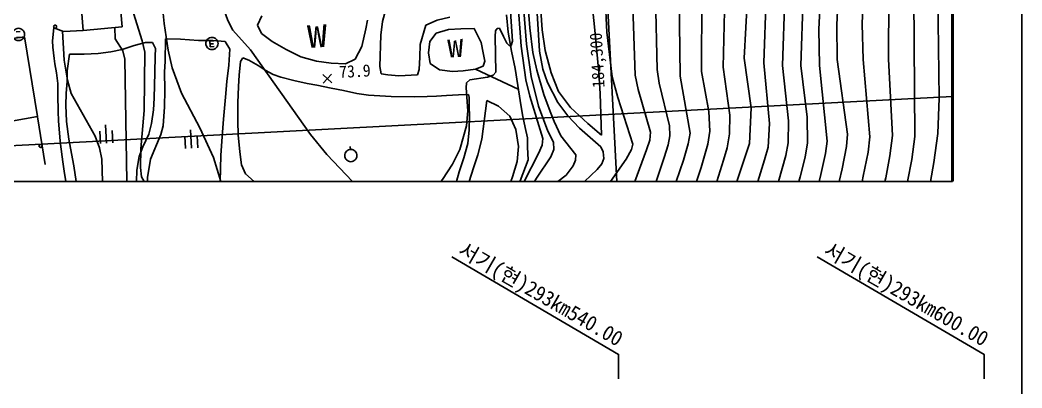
# Model space of a CAD drawing. Header units: millimetres. Extents: x 9574 to 10370, y 1103 to 1809.
# Drawn here: x 10205.5 to 10369.9, y 1363.4 to 1423.7 of the extents above; entities that cross this region are included whole.
import ezdxf
from ezdxf.enums import TextEntityAlignment as Align
from ezdxf.xclip import XClip

# ---------------------------------------------------------------- set-up
doc = ezdxf.new("R2010")
doc.units = ezdxf.units.MM
doc.header["$LTSCALE"] = 10
doc.header["$MEASUREMENT"] = 0
doc.header["$XCLIPFRAME"] = 2
doc.linetypes.add('A-CENTR01', pattern=[2, 1.25, -0.25, 0.25, -0.25])
for name, color, linetype in [('TN-MACL', 6, 'A-CENTR01'), ('TZ-BASE', 253, 'Continuous'), ('TZ-LEAL', 1, 'Continuous'), ('TZ-LEAT', 3, 'Continuous')]:
    doc.layers.add(name, color=color, linetype=linetype)
doc.layers.add('TX-PAPR', color=2, linetype='Continuous', plot=False)
doc.styles.add('HANA', font='GulimChe.ttf')
doc.styles.add('굴림체', font='GulimChe.ttf')

# ---------------------------------------------------------------- blocks, each defined once
blk = doc.blocks.new('JD-SDKSDK43SA')
at = {"layer": 'TZ-BASE'}
for p, q in [((652.15, -213.42), (624.7, 312.24)), ((563.75, -49.65, 80.05), (561.76, -27.6, 80.05)), ((643.28, -50.56, 79), (642.28, -27.66, 79)), ((669.03, -55.56, 86), (669.97, -31.03, 86)), ((672.11, -55.98, 87), (672.98, -30.24, 87)), ((675.15, -56.01, 88), (675.99, -29.89, 88)), ((685.22, -49.2, 91), (685.84, -29.97, 91)), ((689.49, -54.95, 92), (689.68, -30.04, 92)), ((693.85, -67.64, 93), (693.53, -30.47, 93)), ((678.1, -50.02, 89), (678.87, -32.36, 89)), ((681.04, -49.35, 90), (681.84, -32.17, 90)), ((662.39, -56.26, 84), (662.91, -33.46, 84)), ((556.22, -36.12, 80.05), (557.32, -50.28, 80.05)), ((658.85, -56.98, 83), (658.94, -35.57, 83)), ((651.53, -56.63, 81), (651.15, -37.61, 81)), ((655.33, -57.74, 82), (655.05, -37.67, 82)), ((697.83, -61.35, 94), (697.53, -36.31, 94)), ((647.92, -57.56, 80), (647.33, -38.96, 80)), ((665.83, -54.82, 85), (666.69, -39.14, 85)), ((569.94, -41.98, 75), (570.63, -49.11, 75)), ((564.57, -44, 76), (567.01, -51.98, 76)), ((627.82, -52.03, 74), (627.22, -43.77, 74)), ((629.25, -52.85, 75), (628.54, -43.27, 75)), ((606.48, -48.8, 73.15), (607.28, -45.75, 73.15)), ((630.65, -49.81, 77), (630.34, -45.68, 77)), ((632.22, -53.66, 78), (631.65, -44.46, 78)), ((580.38, -46.62, 74), (581.06, -48.63, 74)), ((627.12, -50.52, 68.89), (626.83, -47.67, 68.89)), ((630.08, -52.51, 76), (629.66, -47.06, 76)), ((632.65, -50.16, 78.26), (632.4, -46.15, 78.26)), ((640.96, -46.51, 78.26), (641.4, -50.73, 78.26)), ((570.63, -49.11, 75), (571.31, -53.49, 75)), ((581.06, -48.63, 74), (581.9, -50.2, 74)), ((585.97, -49.4, 72.2), (586.68, -47.85, 72.2)), ((604, -48.54, 72.2), (603.72, -49.99, 72.2)), ((606.22, -51.02, 73.15), (606.48, -48.8, 73.15)), ((615.44, -48.55, 73.15), (613.59, -49.37, 73.15)), ((617.51, -48.08, 73.15), (615.44, -48.55, 73.15)), ((685.38, -55.01, 91), (685.22, -49.2, 91)), ((547.02, -50.44, 78.61), (546.36, -50.47, 78.61)), ((552.33, -51.93, 79.7), (552.54, -49.81, 79.7)), ((554.1, -50.44, 80.05), (552.54, -49.81, 80.05)), ((553.97, -50.39, 78), (554.23, -55.15, 78)), ((557.32, -50.28, 80.05), (554.1, -50.44, 80.05)), ((557.32, -50.28, 80.05), (563.75, -49.65, 80.05)), ((562.55, -49.76, 77), (562.6, -51.61, 77)), ((581.9, -50.2, 74), (584.82, -53.41, 74)), ((586.63, -50.73, 72.2), (585.97, -49.4, 72.2)), ((588.38, -52.07, 72.2), (586.63, -50.73, 72.2)), ((603.72, -49.99, 72.2), (603.08, -52.87, 72.2)), ((613.59, -49.37, 73.15), (612.66, -52.55, 73.15)), ((615.26, -50.72, 72.63), (614.22, -52.06, 72.63)), ((617.28, -50.11, 72.63), (615.26, -50.72, 72.63)), ((619.3, -49.99, 72.63), (617.28, -50.11, 72.63)), ((621.54, -49.94, 72.63), (619.3, -49.99, 72.63)), ((622.65, -52.21, 72.63), (621.54, -49.94, 72.63)), ((624.95, -51.27, 74), (625.03, -50.34, 74)), ((625.03, -50.34, 74), (625.31, -49.92, 74)), ((625.31, -49.92, 74), (625.69, -49.86, 74)), ((625.69, -49.86, 74), (626.33, -51.26, 74)), ((627.65, -53.65, 68.89), (627.12, -50.52, 68.89)), ((631.12, -53.85, 77), (630.65, -49.81, 77)), ((633.17, -53.55, 78.26), (632.65, -50.16, 78.26)), ((641.4, -50.73, 78.26), (641.97, -57.23, 78.26)), ((644.18, -57.84, 79), (643.28, -50.56, 79)), ((678.2, -56.02, 89), (678.1, -50.02, 89)), ((681.1, -55.01, 90), (681.04, -49.35, 90)), ((547.69, -51.31, 81.71), (543.09, -51.97, 81.71)), ((546.41, -51.43, 78.61), (547.07, -51.4, 78.61)), ((549.86, -64.39, 81.71), (547.69, -51.31, 81.71)), ((552.36, -53.02, 79.7), (552.33, -51.93, 79.7)), ((562.6, -51.61, 77), (563.84, -53.6, 77)), ((565.7, -52.72, 77.94), (567.58, -52.24, 77.94)), ((567.01, -51.98, 76), (567.47, -53.84, 76)), ((567.58, -52.24, 77.94), (568.72, -52.23, 77.94)), ((568.72, -52.23, 77.94), (569.22, -53.21, 77.94)), ((570.78, -55.32, 75.62), (570.83, -51.62, 75.62)), ((570.83, -51.62, 75.62), (573.3, -51.68, 75.62)), ((573.3, -51.68, 75.62), (576.28, -51.89, 75.62)), ((576.28, -51.89, 75.62), (578.64, -51.89, 75.62)), ((578.79, -51.93, 74.72), (578.13, -51.97, 74.72)), ((578.13, -51.97, 74.72), (578.18, -52.93, 74.72)), ((578.73, -52.42, 74.72), (578.15, -52.45, 74.72)), ((578.64, -51.89, 75.62), (580.64, -52.07, 75.62)), ((580.64, -52.07, 75.62), (581.39, -53.32, 75.62)), ((590.67, -53.38, 72.2), (588.38, -52.07, 72.2)), ((606.05, -56.16, 73.15), (606.22, -51.02, 73.15)), ((612.66, -52.55, 73.15), (612.59, -54.66, 73.15)), ((614.22, -52.06, 72.63), (614.01, -53.92, 72.63)), ((623.01, -53.92, 72.63), (622.65, -52.21, 72.63)), ((625.07, -57.11, 74), (624.95, -51.27, 74)), ((626.33, -51.26, 74), (626.89, -52.34, 74)), ((626.89, -52.34, 74), (627.35, -52.84, 74)), ((627.6, -52.74, 74), (627.82, -52.03, 74)), ((630.89, -57.81, 76), (630.08, -52.51, 76)), ((552.6, -54.86, 79.7), (552.36, -53.02, 79.7)), ((554.74, -56.89, 77.94), (555.08, -54.13, 77.94)), ((555.08, -54.13, 77.94), (557.48, -54.14, 77.94)), ((557.48, -54.14, 77.94), (559.82, -54.01, 77.94)), ((559.82, -54.01, 77.94), (561.9, -53.76, 77.94)), ((561.9, -53.76, 77.94), (563.72, -53.35, 77.94)), ((563.72, -53.35, 77.94), (565.7, -52.72, 77.94)), ((563.84, -53.6, 77), (564.17, -54.95, 77)), ((567.47, -53.84, 76), (567.33, -63.39, 76)), ((569.22, -53.21, 77.94), (569.16, -54.46, 77.94)), ((571.31, -53.49, 75), (571.93, -56.41, 75)), ((578.18, -52.93, 74.72), (578.84, -52.89, 74.72)), ((581.39, -53.32, 75.62), (581.24, -55.95, 75.62)), ((584.82, -53.41, 74), (594.64, -67.3, 74)), ((593.07, -54.59, 72.2), (590.67, -53.38, 72.2)), ((603.08, -52.87, 72.2), (602, -54.96, 72.2)), ((614.01, -53.92, 72.63), (614.31, -55.67, 72.63)), ((623.26, -55.27, 72.63), (623.01, -53.92, 72.63)), ((627.35, -52.84, 74), (627.6, -52.74, 74)), ((628.22, -56.51, 68.89), (627.65, -53.65, 68.89)), ((629.98, -58.33, 75), (629.25, -52.85, 75)), ((631.79, -56.75, 77), (631.12, -53.85, 77)), ((632.8, -56.6, 78), (632.22, -53.66, 78)), ((634.13, -57.22, 78.26), (633.17, -53.55, 78.26)), ((552.69, -55.74, 79.7), (552.6, -54.86, 79.7)), ((552.98, -57.18, 79.7), (552.69, -55.74, 79.7)), ((554.23, -55.15, 78), (554.77, -58.42, 78)), ((564.17, -54.95, 77), (564.63, -81.01, 77)), ((569.16, -54.46, 77.94), (569.1, -57.17, 77.94)), ((570.69, -57.04, 75.62), (570.78, -55.32, 75.62)), ((583.16, -55.36, 73.92), (582.94, -57.56, 73.92)), ((583.53, -54.75, 73.92), (583.16, -55.36, 73.92)), ((584.53, -55.11, 73.92), (583.53, -54.75, 73.92)), ((586.08, -56.02, 73.92), (584.53, -55.11, 73.92)), ((595.62, -55.29, 72.2), (593.07, -54.59, 72.2)), ((598.04, -55.62, 72.2), (595.62, -55.29, 72.2)), ((600.39, -55.73, 72.2), (598.04, -55.62, 72.2)), ((602, -54.96, 72.2), (600.39, -55.73, 72.2)), ((612.59, -54.66, 73.15), (612.49, -56.66, 73.15)), ((614.31, -55.67, 72.63), (615.82, -56.73, 72.63)), ((622.99, -56.11, 72.63), (623.26, -55.27, 72.63)), ((666.97, -62.95, 85), (665.83, -54.82, 85)), ((669.97, -65.53, 86), (669.03, -55.56, 86)), ((682.78, -67.26, 90), (681.1, -55.01, 90)), ((686.43, -67.68, 91), (685.38, -55.01, 91)), ((690.15, -67.46, 92), (689.49, -54.95, 92)), ((553.16, -58.93, 79.7), (552.98, -57.18, 79.7)), ((554.7, -58.55, 77.94), (554.74, -56.89, 77.94)), ((569.1, -57.17, 77.94), (569.02, -61.38, 77.94)), ((570.73, -60.07, 75.62), (570.69, -57.04, 75.62)), ((571.93, -56.41, 75), (573.48, -60.55, 75)), ((581.24, -55.95, 75.62), (580.94, -58.64, 75.62)), ((587.19, -56.74, 73.92), (586.08, -56.02, 73.92)), ((588.52, -57.48, 73.92), (587.19, -56.74, 73.92)), ((589.8, -57.92, 73.92), (588.52, -57.48, 73.92)), ((596.67, -57.48, 73.9), (598.16, -58.82, 73.9)), ((596.75, -58.89, 73.9), (598.09, -57.41, 73.9)), ((606.23, -57.38, 73.15), (606.05, -56.16, 73.15)), ((607.35, -57.55, 73.15), (606.23, -57.38, 73.15)), ((609.16, -57.7, 73.15), (607.35, -57.55, 73.15)), ((612.19, -57.53, 73.15), (609.16, -57.7, 73.15)), ((612.49, -56.66, 73.15), (612.19, -57.53, 73.15)), ((615.82, -56.73, 72.63), (617.98, -56.99, 72.63)), ((617.98, -56.99, 72.63), (619.72, -56.88, 72.63)), ((619.72, -56.88, 72.63), (621.73, -56.6, 72.63)), ((621.73, -56.6, 72.63), (622.99, -56.11, 72.63)), ((621.73, -56.6, 73.86), (628.75, -59.89, 73.86)), ((624.63, -57.58, 74), (625.07, -57.11, 74)), ((628.66, -59.27, 68.89), (628.22, -56.51, 68.89)), ((632.95, -60.75, 77), (631.79, -56.75, 77)), ((633.54, -58.77, 78), (632.8, -56.6, 78)), ((635.37, -60.26, 78.26), (634.13, -57.22, 78.26)), ((641.97, -57.23, 78.26), (642.19, -60.6, 78.26)), ((651.9, -58.91, 81), (651.53, -56.63, 81)), ((660.03, -63.53, 83), (658.85, -56.98, 83)), ((663.47, -64.12, 84), (662.39, -56.26, 84)), ((673.08, -65.07, 87), (672.11, -55.98, 87)), ((676.15, -64.49, 88), (675.15, -56.01, 88)), ((679.46, -68.4, 89), (678.2, -56.02, 89)), ((553.21, -60.87, 79.7), (553.16, -58.93, 79.7)), ((554.58, -60.57, 77.94), (554.7, -58.55, 77.94)), ((554.77, -58.42, 78), (555.35, -60.59, 78)), ((580.94, -58.64, 75.62), (580.71, -61.18, 75.62)), ((582.94, -57.56, 73.92), (582.81, -59.43, 73.92)), ((591.92, -58.47, 73.92), (589.8, -57.92, 73.92)), ((594.08, -58.95, 73.92), (591.92, -58.47, 73.92)), ((595.7, -59.23, 73.92), (594.08, -58.95, 73.92)), ((620.21, -59.69, 74), (620.25, -58.85, 74)), ((620.25, -58.85, 74), (620.79, -58.35, 74)), ((620.79, -58.35, 74), (623.71, -57.89, 74)), ((623.71, -57.89, 74), (624.63, -57.58, 74)), ((630.63, -61.01, 75), (629.98, -58.33, 75)), ((632.08, -62.69, 76), (630.89, -57.81, 76)), ((635.22, -62.05, 78), (633.54, -58.77, 78)), ((645.07, -61.26, 79), (644.18, -57.84, 79)), ((648.41, -59.93, 80), (647.92, -57.56, 80)), ((653.58, -65.89, 81), (651.9, -58.91, 81)), ((656.94, -67.08, 82), (655.33, -57.74, 82)), ((554.52, -62.49, 77.94), (554.58, -60.57, 77.94)), ((555.35, -60.59, 78), (559.29, -67.61, 78)), ((570.69, -62.8, 75.62), (570.73, -60.07, 75.62)), ((573.48, -60.55, 75), (576.5, -66.25, 75)), ((582.81, -59.43, 73.92), (582.71, -62.1, 73.92)), ((598.06, -59.7, 73.92), (595.7, -59.23, 73.92)), ((600.05, -60.12, 73.92), (598.06, -59.7, 73.92)), ((602.27, -60.6, 73.92), (600.05, -60.12, 73.92)), ((604.17, -60.85, 73.92), (602.27, -60.6, 73.92)), ((618.92, -60.79, 73.92), (616.96, -60.93, 73.92)), ((620.59, -60.77, 73.92), (618.92, -60.79, 73.92)), ((620.48, -63.43, 74), (620.21, -59.69, 74)), ((620.67, -61.2, 73.92), (620.59, -60.77, 73.92)), ((629.04, -61.74, 68.89), (628.66, -59.27, 68.89)), ((633.96, -63.55, 77), (632.95, -60.75, 77)), ((637.33, -62.87, 78.26), (635.37, -60.26, 78.26)), ((642.19, -60.6, 78.26), (642.43, -67.43, 78.26)), ((650.46, -66.94, 80), (648.41, -59.93, 80)), ((280, -83.01), (700, -61.07)), ((553.24, -63.57, 79.7), (553.21, -60.87, 79.7)), ((569.02, -61.38, 77.94), (568.88, -63.28, 77.94)), ((580.71, -61.18, 75.62), (580.39, -64.8, 75.62)), ((582.71, -62.1, 73.92), (582.7, -65.15, 73.92)), ((606.02, -61, 73.92), (604.17, -60.85, 73.92)), ((607.9, -61.08, 73.92), (606.02, -61, 73.92)), ((611.72, -61.13, 73.92), (607.9, -61.08, 73.92)), ((613.79, -61.08, 73.92), (611.72, -61.13, 73.92)), ((615.31, -61.04, 73.92), (613.79, -61.08, 73.92)), ((616.96, -60.93, 73.92), (615.31, -61.04, 73.92)), ((620.7, -62.62, 73.92), (620.67, -61.2, 73.92)), ((622.76, -68.09, 74.82), (623.6, -61.73, 74.82)), ((623.6, -61.73, 74.82), (625.52, -62.66, 74.82)), ((629.47, -64.07, 68.89), (629.04, -61.74, 68.89)), ((632.8, -67.96, 75), (630.63, -61.01, 75)), ((636.87, -64.23, 78), (635.22, -62.05, 78)), ((647.56, -68.88, 79), (645.07, -61.26, 79)), ((697.62, -67.14, 94), (697.83, -61.35, 94)), ((553.27, -65.06, 79.7), (553.24, -63.57, 79.7)), ((554.59, -65.19, 77.94), (554.52, -62.49, 77.94)), ((567.33, -63.39, 76), (566.83, -69.65, 76)), ((568.88, -63.28, 77.94), (568.55, -65.54, 77.94)), ((570.49, -65.88, 75.62), (570.69, -62.8, 75.62)), ((620.24, -65.92, 74), (620.48, -63.43, 74)), ((620.73, -64.38, 73.92), (620.7, -62.62, 73.92)), ((625.52, -62.66, 74.82), (627.35, -64.32, 74.82)), ((629.91, -66.18, 68.89), (629.47, -64.07, 68.89)), ((633.63, -66.75, 76), (632.08, -62.69, 76)), ((634.64, -65.16, 77), (633.96, -63.55, 77)), ((640.15, -65.51, 78.26), (637.33, -62.87, 78.26)), ((660.2, -66.77, 83), (660.03, -63.53, 83)), ((663.42, -67.2, 84), (663.47, -64.12, 84)), ((666.69, -68.81, 85), (666.97, -62.95, 85)), ((545.56, -65.12, 81.71), (549.86, -64.39, 81.71)), ((549.86, -64.44, 80.43), (551.08, -72.25, 80.43)), ((553.5, -67.76, 79.7), (553.27, -65.06, 79.7)), ((554.99, -68.06, 77.94), (554.59, -65.19, 77.94)), ((561.03, -65.72, 77.06), (561.19, -68.72, 77.06)), ((568.55, -65.54, 77.94), (568.1, -67.25, 77.94)), ((580.39, -64.8, 75.62), (580.13, -67.67, 75.62)), ((582.7, -65.15, 73.92), (582.8, -67.36, 73.92)), ((620.72, -66.57, 73.92), (620.73, -64.38, 73.92)), ((627.35, -64.32, 74.82), (628.35, -66.5, 74.82)), ((635.76, -67.55, 77), (634.64, -65.16, 77)), ((638.78, -66.3, 78), (636.87, -64.23, 78)), ((642.43, -67.43, 78.26), (640.15, -65.51, 78.26)), ((669.77, -69.39, 86), (669.97, -65.53, 86)), ((673.05, -68.66, 87), (673.08, -65.07, 87)), ((676.24, -68.68, 88), (676.15, -64.49, 88)), ((560.19, -68.77, 77.06), (560.09, -66.77, 77.06)), ((562.19, -68.66, 77.06), (562.08, -66.67, 77.06)), ((568.1, -67.25, 77.94), (567.12, -69.34, 77.94)), ((568.4, -71.35, 75.62), (570.1, -67.31, 75.62)), ((570.1, -67.31, 75.62), (570.49, -65.88, 75.62)), ((574.98, -66.56, 75.3), (575.14, -69.56, 75.3)), ((576.5, -66.25, 75), (578.73, -71.11, 75)), ((582.8, -67.36, 73.92), (583.05, -70.15, 73.92)), ((594.64, -67.3, 74), (597.31, -70.59, 74)), ((619.18, -69.76, 74), (620.24, -65.92, 74)), ((620.5, -68.77, 73.92), (620.72, -66.57, 73.92)), ((628.35, -66.5, 74.82), (628.79, -69.31, 74.82)), ((630.28, -67.85, 68.89), (629.91, -66.18, 68.89)), ((634.53, -68.57, 76), (633.63, -66.75, 76)), ((642.28, -69.32, 78), (638.78, -66.3, 78)), ((650.35, -68.25, 80), (650.46, -66.94, 80)), ((653.63, -67.54, 81), (653.58, -65.89, 81)), ((656.62, -68.86, 82), (656.94, -67.08, 82)), ((659.89, -68.93, 83), (660.2, -66.77, 83)), ((663.05, -69.5, 84), (663.42, -67.2, 84)), ((682.62, -69.26, 90), (682.78, -67.26, 90)), ((696.98, -71.89, 94), (697.62, -67.14, 94)), ((553.63, -68.92, 79.7), (553.5, -67.76, 79.7)), ((553.99, -71.81, 79.7), (553.63, -68.92, 79.7)), ((555.43, -70.42, 77.94), (554.99, -68.06, 77.94)), ((559.29, -67.61, 78), (560.04, -69.5, 78)), ((574.14, -69.61, 75.3), (574.04, -67.61, 75.3)), ((576.14, -69.51, 75.3), (576.04, -67.51, 75.3)), ((580.13, -67.67, 75.62), (579.95, -70.77, 75.62)), ((619.83, -71.15, 73.92), (620.5, -68.77, 73.92)), ((622.09, -70.64, 74.82), (622.76, -68.09, 74.82)), ((630.29, -69.42, 68.89), (630.28, -67.85, 68.89)), ((632.07, -70.43, 75), (632.65, -69.06, 75)), ((632.65, -69.06, 75), (632.8, -67.96, 75)), ((634.59, -69.77, 76), (634.53, -68.57, 76)), ((638.18, -70.64, 77), (635.76, -67.55, 77)), ((647.33, -69.79, 79), (647.56, -68.88, 79)), ((649.82, -69.84, 80), (650.35, -68.25, 80)), ((652.69, -71.1, 81), (653.35, -68.99, 81)), ((653.35, -68.99, 81), (653.63, -67.54, 81)), ((655.87, -71.52, 82), (656.62, -68.86, 82)), ((658.77, -72.72, 83), (659.89, -68.93, 83)), ((663.91, -77.13, 85), (666.69, -68.81, 85)), ((672.67, -70.76, 87), (673.05, -68.66, 87)), ((675.85, -71.05, 88), (676.24, -68.68, 88)), ((679.18, -70.45, 89), (679.46, -68.4, 89)), ((686.16, -70.21, 91), (686.43, -67.68, 91)), ((689.75, -70.82, 92), (690.15, -67.46, 92)), ((693.35, -71.44, 93), (693.85, -67.64, 93)), ((555.79, -72.45, 77.94), (555.43, -70.42, 77.94)), ((560.04, -69.5, 78), (560.42, -71.35, 78)), ((567.12, -69.34, 77.94), (566.54, -70.92, 77.94)), ((566.83, -69.65, 76), (566.76, -72.72, 76)), ((583.05, -70.15, 73.92), (583.34, -72.29, 73.92)), ((597.31, -70.59, 74), (601.62, -75.06, 74)), ((601.19, -69.28, 73.79), (601.22, -69.78, 73.79)), ((617.96, -72.17, 74), (619.18, -69.76, 74)), ((621.42, -72.79, 74.82), (622.09, -70.64, 74.82)), ((628.79, -69.31, 74.82), (628.55, -71.74, 74.82)), ((628.9, -76.63, 75), (632.07, -70.43, 75)), ((630.35, -71.5, 68.89), (630.29, -69.42, 68.89)), ((634.12, -71, 76), (634.59, -69.77, 76)), ((638.17, -71.55, 77), (638.18, -70.64, 77)), ((642.71, -70.18, 78), (642.28, -69.32, 78)), ((642.77, -71.28, 78), (642.71, -70.18, 78)), ((643.29, -87.4, 80), (649.82, -69.84, 80)), ((646.46, -71.37, 79), (647.33, -69.79, 79)), ((662.45, -71.55, 84), (663.05, -69.5, 84)), ((669.14, -71.5, 86), (669.77, -69.39, 86)), ((678.41, -73.9, 89), (679.18, -70.45, 89)), ((681.9, -72.94, 90), (682.62, -69.26, 90)), ((685.37, -74.13, 91), (686.16, -70.21, 91)), ((554.2, -73.31, 79.7), (553.99, -71.81, 79.7)), ((560.42, -71.35, 78), (560.62, -79.81, 78)), ((566.54, -70.92, 77.94), (566.17, -73.17, 77.94)), ((567.92, -74.35, 75.62), (568.4, -71.35, 75.62)), ((578.73, -71.11, 75), (581.64, -80.32, 75)), ((579.95, -70.77, 75.62), (579.77, -76.47, 75.62)), ((583.34, -72.29, 73.92), (584, -73.78, 73.92)), ((616.31, -74.71, 74), (617.96, -72.17, 74)), ((619.05, -73.45, 73.92), (619.83, -71.15, 73.92)), ((628.55, -71.74, 74.82), (627.8, -74.28, 74.82)), ((629.06, -74.91, 68.89), (630.35, -71.5, 68.89)), ((631.76, -74.46, 76), (634.12, -71, 76)), ((637.75, -72.47, 77), (638.17, -71.55, 77)), ((640.66, -79.62, 79), (646.46, -71.37, 79)), ((641.69, -73.07, 78), (642.48, -72.12, 78)), ((642.48, -72.12, 78), (642.77, -71.28, 78)), ((645.42, -92.55, 81), (652.69, -71.1, 81)), ((650.02, -88.7, 82), (655.87, -71.52, 82)), ((658.01, -85.19, 84), (662.45, -71.55, 84)), ((664.44, -86.97, 86), (669.14, -71.5, 86)), ((667.62, -88.37, 87), (672.67, -70.76, 87)), ((675.01, -74.27, 88), (675.85, -71.05, 88)), ((689.05, -74.4, 92), (689.75, -70.82, 92)), ((692.45, -76.02, 93), (693.35, -71.44, 93)), ((696.14, -76.27, 94), (696.98, -71.89, 94)), ((554.51, -75.21, 79.7), (554.2, -73.31, 79.7)), ((556.3, -75.55, 77.94), (555.79, -72.45, 77.94)), ((566.17, -73.17, 77.94), (566.06, -75.79, 77.94)), ((566.76, -72.72, 76), (566.91, -74.24, 76)), ((584, -73.78, 73.92), (585.56, -75.14, 73.92)), ((618.42, -75.66, 73.92), (619.05, -73.45, 73.92)), ((620.54, -75.41, 74.82), (621.42, -72.79, 74.82)), ((634.84, -75.33, 77), (636.59, -73.97, 77)), ((636.59, -73.97, 77), (637.75, -72.47, 77)), ((639.21, -75.4, 78), (641.69, -73.07, 78)), ((654.67, -84.95, 83), (658.77, -72.72, 83)), ((673.63, -92.88, 89), (678.41, -73.9, 89)), ((679.86, -81.92, 90), (681.9, -72.94, 90)), ((566.91, -74.24, 76), (567.71, -75.59, 76)), ((567.87, -76.65, 75.62), (567.92, -74.35, 75.62)), ((614.87, -76.3, 74), (616.31, -74.71, 74)), ((627.8, -74.28, 74.82), (626.77, -76.95, 74.82)), ((628.3, -77.12, 68.89), (629.06, -74.91, 68.89)), ((629.41, -78.06, 76), (631.76, -74.46, 76)), ((670.82, -89.73, 88), (675.01, -74.27, 88)), ((680.23, -97.94, 91), (685.37, -74.13, 91)), ((683.96, -98.67, 92), (689.05, -74.4, 92))]:
    blk.add_line(p, q, dxfattribs=at)
for centre, radius in [((546.72, -50.9, 78.61), 1), ((552.75, -49.63, 80.05), 0.25), ((578.48, -52.4, 74.72), 1), ((550.35, -69.19, 80.43), 0.25), ((601.27, -70.78, 73.79), 1)]:
    blk.add_circle(centre, radius, dxfattribs=at)
at = {"layer": 'TZ-BASE', "style": 'HANA'}
for s, height, p in [('w', 5, (594.24, -53.11, 75)), ('w', 4, (617.23, -54.71, 75)), ('73.9', 2, (599.41, -58.05, 73.9))]:
    blk.add_text(s, height=height, rotation=2.9893, dxfattribs=at).set_placement(p)
blk.add_text('184,300', height=2, rotation=92.9893, dxfattribs=at).set_placement((642.45, -50.57), align=Align.RIGHT)

msp = doc.modelspace()

# ---------------------------------------------------------------- linework, layer by layer
at = {"layer": 'TN-MACL', "const_width": 0.5, "elevation": -118.75}
msp.add_lwpolyline([(10358.47, 1547.26), (10358.47, 1397.26)], dxfattribs=at)
at = {"layer": 'TX-PAPR'}
msp.add_lwpolyline([(9573.89, 1103.05), (10369.89, 1103.05), (10369.89, 1619.05), (9573.89, 1619.05)], close=True, dxfattribs=at)
at = {"layer": 'TX-PAPR', "elevation": -59.38, "flags": 128}
msp.add_lwpolyline([(9658.44, 1547.26), (10358.47, 1547.26), (10358.47, 1397.26), (9658.51, 1397.26), (9658.44, 1547.26)], dxfattribs=at)
at = {"layer": 'TZ-LEAL'}
for points in [[(10276.3, 1384.9), (10303.68, 1368.87), (10303.68, 1364.87)], [(10336.3, 1384.9), (10363.68, 1368.87), (10363.68, 1364.87)]]:
    msp.add_lwpolyline(points, dxfattribs=at)

# ---------------------------------------------------------------- block references
at = {"layer": 'TZ-BASE'}
ref = msp.add_blockref('JD-SDKSDK43SA', (9658.47, 1472.26, -59.38), dxfattribs=at)
XClip(ref).set_block_clipping_path([(-0.0310036678, 75), (699.9999999929, 75.0000000632), (699.9999999987, -74.9999999368), (0.0310036678, -75)])

# ---------------------------------------------------------------- texts
at = {"layer": 'TZ-LEAT', "style": '굴림체'}
for s, p in [('서기(현)293km540.00', (10290.29, 1377.7)), ('서기(현)293km600.00', (10350.29, 1377.7))]:
    msp.add_text(s, height=2.5, rotation=330, dxfattribs=at).set_placement(p, align=Align.CENTER)

doc.saveas('drawing.dxf')
